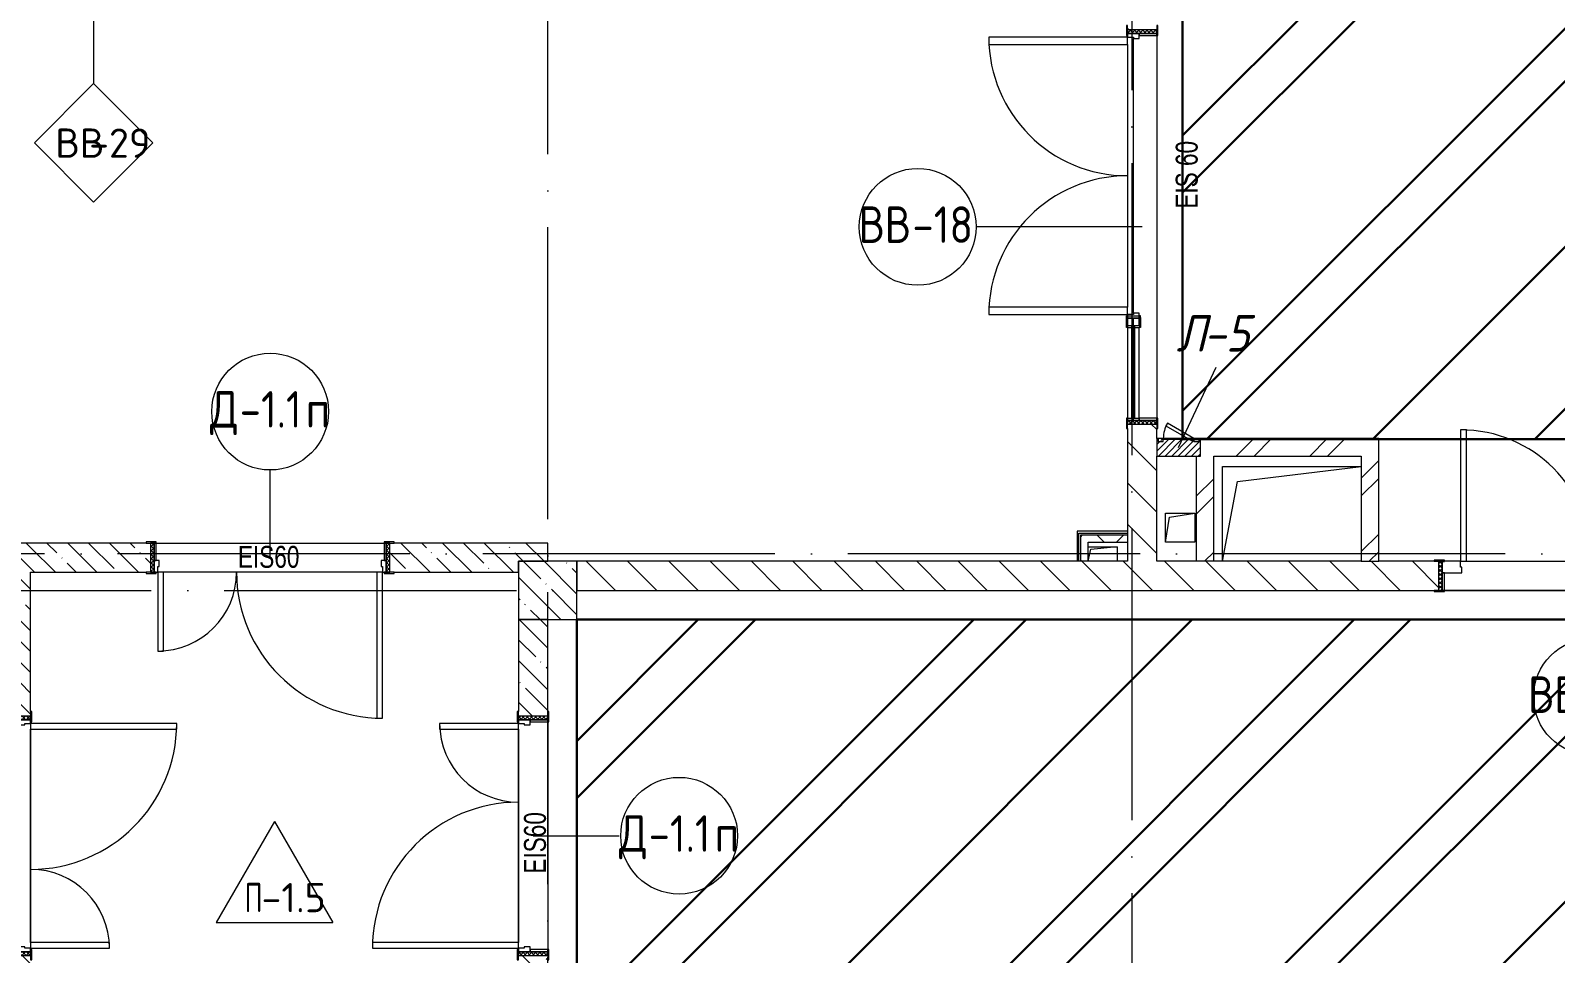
# Model space of a CAD drawing. Header units: millimetres. Extents: x -68946 to 690821, y -552984 to 293768.
# Drawn here: x 129412 to 139853, y -225267 to -218946 of the extents above; entities that cross this region are included whole.
import ezdxf

# ---------------------------------------------------------------- set-up
doc = ezdxf.new("R2010")
doc.units = ezdxf.units.MM
doc.linetypes.add('ADSK_Линия сетки', pattern=[2500, 2000, -250, 0, -250])
for name, color, linetype, lineweight in [('1.2) Стяжка 6 вып.', 30, 'Continuous', 30), ('1.3) Звуко-изол           6 вып.', 90, 'Continuous', 30), ('1.4) Стяжка 6 вып.', 30, 'Continuous', 30), ('A-DETL-GENF-OTLN', 250, 'Continuous', 5), ('A-DOOR-____-IDEN', 250, 'Continuous', 9), ('A-DOOR-____-MCUT', 250, 'Continuous', 5), ('A-DOOR-____-OTLN', 250, 'Continuous', 5), ('A-DOOR-FRAM-MCUT', 250, 'Continuous', 5), ('A-DOOR-FRAM-OTLN', 250, 'Continuous', 5), ('A-DOOR-GLAZ-MCUT', 250, 'Continuous', 5), ('A-FLOR-____-IDEN', 250, 'Continuous', 9), ('A-FLOR-____-OTLN', 250, 'Continuous', 9), ('A-GENM-____-MCUT', 250, 'Continuous', 25), ('A-GENM-____-OTLN', 250, 'Continuous', 9), ('A-GLAZ-____-OTLN', 250, 'Continuous', 5), ('A-WALL-____-IDEN', 250, 'Continuous', 9), ('A-WALL-____-MCUT', 250, 'Continuous', 13), ('A-WALL-____-PATT', 250, 'Continuous', 13), ('A-WALL-FNSH-MCUT', 250, 'Continuous', 13), ('I-WALL-____-OTLN', 250, 'Continuous', 9), ('S-COLS-____-MCUT', 250, 'Continuous', 25), ('S-COLS-____-OTLN', 250, 'Continuous', 9), ('S-GRID-____-OTLN', 250, 'Continuous', 9)]:
    doc.layers.add(name, color=color, linetype=linetype, lineweight=lineweight)
doc.styles.add('Arial Narrow', font='ARIALN.TTF', dxfattribs={"width": 0.9, "height": 150})
doc.styles.add('GOST Common_1', font='', dxfattribs={"width": 0.9, "height": 250})
doc.styles.add('ISOCPEUR_2', font='isocpeur.ttf', dxfattribs={"height": 160})
doc.styles.add('ISOCPEUR_I', font='isocpeui.ttf', dxfattribs={"width": 0.9, "height": 12.5})
doc.styles.get('GOST Common_1').set_extended_font_data('GOST Common')
pattern_1 = [(135, (28052.9, -258555.93), (-141.42136, -141.42136), [])]
pattern_2 = [(45, (28052.9, -258555.93), (-251.4472, 251.4472), []), (45, (28052.9, -258174.93), (-251.4472, 251.4472), [])]
pattern_3 = [(135, (1481.41, 164.685), (-14.14214, -14.14214), []), (225, (1481.41, 164.685), (14.14214, -14.14214), [])]
pattern_4 = [(45, (-641.384, 164.685), (-14.1421, 14.1421), []), (135, (-641.384, 164.685), (-14.1421, -14.1421), [])]
pattern_5 = [(135, (28052.9, -258555.93), (-142.5612, -142.5612), []), (135, (28195.47, -258555.93), (-142.5612, -142.5612), [252.016, -50.403, 3.353, -47.05])]
pattern_6 = [(45, (28052.9, -258555.93), (-141.42136, 141.42136), []), (135, (28052.9, -258555.93), (-141.42136, -141.42136), [])]

# ---------------------------------------------------------------- blocks, each defined once
blk = doc.blocks.new('Дверь_СКБ_2Ст_Внутренняя1 - Н_ВВ-5_2100x2600h_Фрамуга сверху-42108726-АР1_Маркировочный план 3 этажа секция 2_3')
at = {"layer": 'A-DOOR-____-OTLN'}
h = blk.add_hatch(dxfattribs=at)
h.set_pattern_fill('FP_5', color=256, style=0, pattern_type=2)
h.set_pattern_definition([(135, (1251.41, 164.685), (-14.1421, -14.1421), []), (225, (1251.41, 164.685), (14.1421, -14.1421), [])])
h.paths.add_polyline_path([(1037.5, -100), (1062.5, -100), (1062.5, 100), (1037.5, 100), (1037.5, 20)])
at = {"layer": 'A-DOOR-FRAM-OTLN'}
h = blk.add_hatch(dxfattribs=at)
h.set_pattern_fill('FP_6', color=256, style=0, pattern_type=2)
h.set_pattern_definition([(45, (-871.384, 164.685), (-14.1421, 14.1421), []), (135, (-871.384, 164.685), (-14.1421, -14.1421), [])])
h.paths.add_polyline_path([(-1037.5, -100), (-1012.5, -99.2), (-1012.5, 100), (-1037.5, 100), (-1037.5, -27.8)])
at = {"layer": 'A-DOOR-____-MCUT'}
for p, q in [((-887.5, 1000), (-887.5, 100)), ((-847.5, 1000), (-887.5, 1000)), ((-847.5, 100), (-847.5, 1000)), ((912.5, 1000), (872.5, 1000)), ((872.5, 1000), (872.5, 100)), ((912.5, 100), (912.5, 1000)), ((-887.5, 100), (-847.5, 100)), ((872.5, 100), (912.5, 100))]:
    blk.add_line(p, q, dxfattribs=at)
at = {"layer": 'A-DOOR-____-OTLN'}
for centre, start, end in [((-887.5, 100), 0, 90), ((912.5, 100), 90, 180)]:
    blk.add_arc(centre, 900, start, end, dxfattribs=at)
at = {"layer": 'A-DOOR-FRAM-MCUT'}
for p, q in [((-997.5, 108), (-1067.5, 108)), ((-1067.5, 108), (-1067.5, 100)), ((-997.5, 100), (-997.5, 108)), ((1092.5, 108), (1022.5, 108)), ((1022.5, 108), (1022.5, 100)), ((1092.5, 100), (1092.5, 108)), ((-1067.5, 100), (-997.5, 100)), ((-1012.5, 100), (-1037.5, 100)), ((-1037.5, 100), (-1037.5, -100)), ((-887.5, 100), (-1012.5, 100)), ((-1012.5, 100), (-1012.5, 20)), ((-1012.5, -100), (-1012.5, 100)), ((-997.5, 100), (-1012.5, 100)), ((-1012.5, 100), (-1012.5, 99)), ((-1012.5, 99), (-997.5, 99)), ((-1012.5, 20), (-877.5, 20)), ((-997.5, 20), (-1012.5, 20)), ((-1012.5, 20), (-1012.5, -100)), ((-997.5, 99), (-997.5, 100)), ((-997.5, -100), (-997.5, 20)), ((-887.5, 60), (-887.5, 100)), ((-877.5, 60), (-887.5, 60)), ((-877.5, 20), (-877.5, 60)), ((912.5, 60), (902.5, 60)), ((902.5, 60), (902.5, 20)), ((902.5, 20), (1037.5, 20)), ((912.5, 100), (912.5, 60)), ((1037.5, 100), (912.5, 100)), ((1037.5, 100), (1022.5, 100)), ((1022.5, 100), (1022.5, 99)), ((1022.5, 100), (1092.5, 100)), ((1022.5, 99), (1037.5, 99)), ((1037.5, 20), (1022.5, 20)), ((1022.5, 20), (1022.5, -100)), ((1037.5, 20), (1037.5, 100)), ((1062.5, 100), (1037.5, 100)), ((1037.5, 100), (1037.5, -100)), ((1037.5, 99), (1037.5, 100)), ((1037.5, -100), (1037.5, 20)), ((1062.5, -100), (1062.5, 100)), ((-997.5, -100), (-1067.5, -100)), ((-1067.5, -100), (-1067.5, -108)), ((-1037.5, -100), (-1012.5, -100)), ((-1012.5, -100), (-997.5, -100)), ((-997.5, -108), (-997.5, -100)), ((1022.5, -100), (1037.5, -100)), ((1092.5, -100), (1022.5, -100)), ((1022.5, -100), (1022.5, -108)), ((1037.5, -100), (1062.5, -100)), ((1092.5, -108), (1092.5, -100)), ((-1067.5, -108), (-997.5, -108)), ((1022.5, -108), (1092.5, -108))]:
    blk.add_line(p, q, dxfattribs=at)
blk = doc.blocks.new('Дверь_СКБ_2Ст_Внутренняя1 - Н_Д-1_1п_1640x2100h_ЛК-42630921-АР1_Маркировочный план 3 этажа секция 2_3')
at = {"layer": 'A-DOOR-____-OTLN'}
h = blk.add_hatch(dxfattribs=at)
h.set_pattern_fill('FP_46', color=256, style=0, pattern_type=2)
h.set_pattern_definition(pattern_3)
h.paths.add_polyline_path([(832.5, 100), (807.5, 100), (807.5, -100), (832.5, -100), (832.5, 30.7)])
at = {"layer": 'A-DOOR-FRAM-OTLN'}
h = blk.add_hatch(dxfattribs=at)
h.set_pattern_fill('FP_47', color=256, style=0, pattern_type=2)
h.set_pattern_definition(pattern_4)
h.paths.add_polyline_path([(-782.5, -100), (-782.5, 100), (-807.5, 100), (-807.5, -100)])
at = {"layer": 'A-DOOR-____-MCUT'}
for p, q in [((-757.5, 1100), (-757.5, 100)), ((-717.5, 1100), (-757.5, 1100)), ((-717.5, 100), (-717.5, 1100)), ((782.5, 640), (742.5, 640)), ((742.5, 640), (742.5, 100)), ((782.5, 100), (782.5, 640)), ((-757.5, 100), (-717.5, 100)), ((742.5, 100), (782.5, 100))]:
    blk.add_line(p, q, dxfattribs=at)
at = {"layer": 'A-DOOR-____-OTLN'}
for centre, radius, start, end in [((-757.5, 100), 1000, 0, 90), ((782.5, 100), 540, 90, 180)]:
    blk.add_arc(centre, radius, start, end, dxfattribs=at)
at = {"layer": 'A-DOOR-FRAM-MCUT'}
for p, q in [((-767.5, 108), (-837.5, 108)), ((-837.5, 108), (-837.5, 100)), ((-767.5, 100), (-767.5, 108)), ((862.5, 108), (792.5, 108)), ((792.5, 108), (792.5, 100)), ((862.5, 100), (862.5, 108)), ((-837.5, 100), (-767.5, 100)), ((-782.5, 100), (-807.5, 100)), ((-807.5, 100), (-807.5, -100)), ((-757.5, 100), (-782.5, 100)), ((-782.5, 100), (-782.5, 20)), ((-782.5, -100), (-782.5, 100)), ((-767.5, 100), (-782.5, 100)), ((-782.5, 100), (-782.5, 99)), ((-782.5, 99), (-767.5, 99)), ((-782.5, 20), (-747.5, 20)), ((-767.5, 20), (-782.5, 20)), ((-782.5, 20), (-782.5, -100)), ((-767.5, 99), (-767.5, 100)), ((-767.5, -100), (-767.5, 20)), ((-757.5, 60), (-757.5, 100)), ((-747.5, 60), (-757.5, 60)), ((-747.5, 20), (-747.5, 60)), ((782.5, 60), (772.5, 60)), ((772.5, 60), (772.5, 20)), ((772.5, 20), (807.5, 20)), ((782.5, 100), (782.5, 60)), ((807.5, 100), (782.5, 100)), ((807.5, 100), (792.5, 100)), ((792.5, 100), (792.5, 99)), ((792.5, 100), (862.5, 100)), ((792.5, 99), (807.5, 99)), ((807.5, 20), (792.5, 20)), ((792.5, 20), (792.5, -100)), ((807.5, 20), (807.5, 100)), ((832.5, 100), (807.5, 100)), ((807.5, 100), (807.5, -100)), ((807.5, 99), (807.5, 100)), ((807.5, -100), (807.5, 20)), ((832.5, -100), (832.5, 100)), ((-767.5, -100), (-837.5, -100)), ((-837.5, -100), (-837.5, -108)), ((-807.5, -100), (-782.5, -100)), ((-782.5, -100), (-767.5, -100)), ((-767.5, -108), (-767.5, -100)), ((792.5, -100), (807.5, -100)), ((862.5, -100), (792.5, -100)), ((792.5, -100), (792.5, -108)), ((807.5, -100), (832.5, -100)), ((862.5, -108), (862.5, -100)), ((-837.5, -108), (-767.5, -108)), ((792.5, -108), (862.5, -108))]:
    blk.add_line(p, q, dxfattribs=at)
blk = doc.blocks.new('Дверь_СКБ_2Ст_Внутренняя1 - Н_Д-1_1п_1640x2100h_ЛК-V85-АР1_Маркировочный план 3 этажа секция 2_3')
at = {"layer": 'A-DOOR-____-OTLN'}
h = blk.add_hatch(dxfattribs=at)
h.set_pattern_fill('FP_46', color=256, style=0, pattern_type=2)
h.set_pattern_definition(pattern_3)
h.paths.add_polyline_path([(807.5, -100), (832.5, -100), (832.5, 100), (807.5, 100)])
at = {"layer": 'A-DOOR-FRAM-OTLN'}
h = blk.add_hatch(dxfattribs=at)
h.set_pattern_fill('FP_47', color=256, style=0, pattern_type=2)
h.set_pattern_definition(pattern_4)
h.paths.add_polyline_path([(-807.5, -100), (-782.5, -100), (-782.5, 100), (-807.5, 100)])
at = {"layer": 'A-DOOR-____-MCUT'}
for p, q in [((-757.5, 1100), (-757.5, 100)), ((-717.5, 1100), (-757.5, 1100)), ((-717.5, 100), (-717.5, 1100)), ((782.5, 640), (742.5, 640)), ((742.5, 640), (742.5, 100)), ((782.5, 100), (782.5, 640)), ((-757.5, 100), (-717.5, 100)), ((742.5, 100), (782.5, 100))]:
    blk.add_line(p, q, dxfattribs=at)
at = {"layer": 'A-DOOR-____-OTLN'}
for centre, radius, start, end in [((-757.5, 100), 1000, 0, 90), ((782.5, 100), 540, 90, 180)]:
    blk.add_arc(centre, radius, start, end, dxfattribs=at)
at = {"layer": 'A-DOOR-FRAM-MCUT'}
for p, q in [((-767.5, 108), (-837.5, 108)), ((-837.5, 108), (-837.5, 100)), ((-767.5, 100), (-767.5, 108)), ((862.5, 108), (792.5, 108)), ((792.5, 108), (792.5, 100)), ((862.5, 100), (862.5, 108)), ((-837.5, 100), (-767.5, 100)), ((-782.5, 100), (-807.5, 100)), ((-807.5, 100), (-807.5, -100)), ((-757.5, 100), (-782.5, 100)), ((-782.5, 100), (-782.5, 20)), ((-782.5, -100), (-782.5, 100)), ((-767.5, 100), (-782.5, 100)), ((-782.5, 100), (-782.5, 99)), ((-782.5, 99), (-767.5, 99)), ((-782.5, 20), (-747.5, 20)), ((-767.5, 20), (-782.5, 20)), ((-782.5, 20), (-782.5, -100)), ((-767.5, 99), (-767.5, 100)), ((-767.5, -100), (-767.5, 20)), ((-757.5, 60), (-757.5, 100)), ((-747.5, 60), (-757.5, 60)), ((-747.5, 20), (-747.5, 60)), ((782.5, 60), (772.5, 60)), ((772.5, 60), (772.5, 20)), ((772.5, 20), (807.5, 20)), ((782.5, 100), (782.5, 60)), ((807.5, 100), (782.5, 100)), ((807.5, 100), (792.5, 100)), ((792.5, 100), (792.5, 99)), ((792.5, 100), (862.5, 100)), ((792.5, 99), (807.5, 99)), ((807.5, 20), (792.5, 20)), ((792.5, 20), (792.5, -100)), ((807.5, 20), (807.5, 100)), ((832.5, 100), (807.5, 100)), ((807.5, 100), (807.5, -100)), ((807.5, 99), (807.5, 100)), ((807.5, -100), (807.5, 20)), ((832.5, -100), (832.5, 100)), ((-767.5, -100), (-837.5, -100)), ((-837.5, -100), (-837.5, -108)), ((-807.5, -100), (-782.5, -100)), ((-782.5, -100), (-767.5, -100)), ((-767.5, -108), (-767.5, -100)), ((792.5, -100), (807.5, -100)), ((862.5, -100), (792.5, -100)), ((792.5, -100), (792.5, -108)), ((807.5, -100), (832.5, -100)), ((862.5, -108), (862.5, -100)), ((-837.5, -108), (-767.5, -108)), ((792.5, -108), (862.5, -108))]:
    blk.add_line(p, q, dxfattribs=at)
blk = doc.blocks.new('_Wn_-As_OpeningMEP_floor__Rectangular - _Wn_-As_OpeningMEP_floor__Rectangular-32466825-АР1_Маркировочный план 3 этажа секция 2_3')
at = {"layer": 'A-DETL-GENF-OTLN', "lineweight": 5}
for p, q in [((-100, -50), (-73, 123)), ((-73, 123), (100, 150))]:
    blk.add_line(p, q, dxfattribs=at)
blk = doc.blocks.new('_Wn_-As_OpeningMEP_floor__Rectangular - _Wn_-As_OpeningMEP_floor__Rectangular-35316824-АР1_Маркировочный план 3 этажа секция 2_3')
at = {"layer": 'A-DETL-GENF-OTLN', "lineweight": 5}
for p, q in [((-100, 0), (-82, 82)), ((-82, 82), (100, 100))]:
    blk.add_line(p, q, dxfattribs=at)
blk = doc.blocks.new('Дверь_СКБ_2Ст_Фрамуга2 - Н_ВВ-18_2700x2600h_Учебные помещения_Фрамуга справа 60 мин_-42055389-АР1_Маркировочный план 3 этажа секция 2_3')
at = {"layer": 'A-DOOR-____-OTLN'}
h = blk.add_hatch(dxfattribs=at)
h.set_pattern_fill('FP_140', color=256, style=0, pattern_type=2)
h.set_pattern_definition([(135, (951.411, 164.685), (-14.1421, -14.1421), []), (225, (951.411, 164.685), (14.1421, -14.1421), [])])
h.paths.add_polyline_path([(1337.5, -95.3), (1337.5, -100), (1362.5, -100), (1362.5, 100), (1337.5, 100), (1337.5, -21.7)])
at = {"layer": 'A-DOOR-FRAM-OTLN'}
h = blk.add_hatch(dxfattribs=at)
h.set_pattern_fill('FP_141', color=256, style=0, pattern_type=2)
h.set_pattern_definition([(45, (-1171.384, 164.685), (-14.1421, 14.1421), []), (135, (-1171.384, 164.685), (-14.1421, -14.1421), [])])
h.paths.add_polyline_path([(-1337.5, 100), (-1337.5, -100), (-1312.5, -100), (-1312.5, 100)])
at = {"layer": 'A-DOOR-____-MCUT'}
for p, q in [((-587.5, 1050), (-587.5, 100)), ((-537.5, 1050), (-587.5, 1050)), ((-537.5, 100), (-537.5, 1050)), ((1312.5, 1050), (1262.5, 1050)), ((1262.5, 1050), (1262.5, 100)), ((1312.5, 100), (1312.5, 1050)), ((-587.5, 100), (-537.5, 100)), ((1262.5, 100), (1312.5, 100))]:
    blk.add_line(p, q, dxfattribs=at)
at = {"layer": 'A-DOOR-____-OTLN'}
for centre, start, end in [((-587.5, 100), 0, 90), ((1312.5, 100), 90, 180)]:
    blk.add_arc(centre, 950, start, end, dxfattribs=at)
at = {"layer": 'A-DOOR-FRAM-MCUT'}
for p, q in [((-1297.5, 108), (-1367.5, 108)), ((-1367.5, 108), (-1367.5, 100)), ((-1297.5, 100), (-1297.5, 108)), ((-677.5, 100), (-677.5, 108)), ((-677.5, 108), (-607.5, 108)), ((-667.5, 108), (-597.5, 108)), ((-667.5, 100), (-667.5, 108)), ((-607.5, 108), (-607.5, 100)), ((-597.5, 108), (-597.5, 100)), ((1392.5, 108), (1322.5, 108)), ((1322.5, 108), (1322.5, 100)), ((1392.5, 100), (1392.5, 108)), ((-1367.5, 100), (-1297.5, 100)), ((-1312.5, 100), (-1337.5, 100)), ((-1337.5, 100), (-1337.5, -100)), ((-1312.5, 100), (-1312.5, 20)), ((-677.5, 100), (-1312.5, 100)), ((-1312.5, -100), (-1312.5, 100)), ((-1312.5, 20), (-677.5, 20)), ((-1297.5, 20), (-1312.5, 20)), ((-1312.5, 20), (-1312.5, -100)), ((-1297.5, 100), (-1297.5, 20)), ((-1297.5, -100), (-1297.5, 20)), ((-677.5, 100), (-677.5, 20)), ((-677.5, 12), (-677.5, 20)), ((-607.5, 12), (-677.5, 12)), ((-667.5, 20), (-667.5, 12)), ((-667.5, 12), (-597.5, 12)), ((-662.5, 100), (-612.5, 100)), ((-662.5, 100), (-662.5, 20)), ((-662.5, 20), (-612.5, 20)), ((-612.5, 20), (-612.5, 100)), ((-587.5, 100), (-612.5, 100)), ((-612.5, 100), (-612.5, 20)), ((-612.5, 20), (-577.5, 20)), ((-607.5, 20), (-607.5, 12)), ((-597.5, 100), (-597.5, 20)), ((-597.5, 12), (-597.5, 20)), ((-587.5, 60), (-587.5, 100)), ((-577.5, 60), (-587.5, 60)), ((-577.5, 20), (-577.5, 60)), ((1312.5, 60), (1302.5, 60)), ((1302.5, 60), (1302.5, 20)), ((1302.5, 20), (1337.5, 20)), ((1312.5, 100), (1312.5, 60)), ((1337.5, 100), (1312.5, 100)), ((1322.5, 100), (1392.5, 100)), ((1337.5, 20), (1322.5, 20)), ((1322.5, 20), (1322.5, -100)), ((1337.5, 20), (1337.5, 100)), ((1362.5, 100), (1337.5, 100)), ((1337.5, 100), (1337.5, -100)), ((1337.5, -100), (1337.5, 20)), ((1362.5, -100), (1362.5, 100)), ((-1297.5, -100), (-1367.5, -100)), ((-1367.5, -100), (-1367.5, -108)), ((-1337.5, -100), (-1312.5, -100)), ((-1312.5, -100), (-1297.5, -100)), ((-1297.5, -108), (-1297.5, -100)), ((1322.5, -100), (1337.5, -100)), ((1392.5, -100), (1322.5, -100)), ((1322.5, -100), (1322.5, -108)), ((1337.5, -100), (1362.5, -100)), ((1392.5, -108), (1392.5, -100)), ((-1367.5, -108), (-1297.5, -108)), ((1322.5, -108), (1392.5, -108))]:
    blk.add_line(p, q, dxfattribs=at)
at = {"layer": 'A-DOOR-GLAZ-MCUT'}
for p, q in [((-1297.5, 70), (-662.5, 70)), ((-1297.5, 50), (-662.5, 50))]:
    blk.add_line(p, q, dxfattribs=at)
blk = doc.blocks.new('_Wn_-As_OpeningMEP_floor__Rectangular - _Wn_-As_OpeningMEP_floor__Rectangular-32466821-АР1_Маркировочный план 3 этажа секция 2_3')
at = {"layer": 'A-DETL-GENF-OTLN', "lineweight": 5}
for p, q in [((-372, 272), (475, 375)), ((-475, -275), (-372, 272))]:
    blk.add_line(p, q, dxfattribs=at)
blk = doc.blocks.new('АР_Люк - ЛРС_ВК_300х400_внутренний_RAL 9003-42752860-АР1_Маркировочный план 3 этажа секция 2_3')
at = {"layer": 'A-DOOR-____-OTLN'}
h = blk.add_hatch(dxfattribs=at)
h.set_pattern_fill('FP_144', color=256, style=0, pattern_type=2)
h.set_pattern_definition([(45, (125, 0), (-22.6274, 22.6274), [])])
h.paths.add_polyline_path([(245, -60), (275, -60), (275, 60), (265, 60), (265, 40), (230, 40), (230, 60), (220, 43), (190, 60), (20, 60), (20, 57), (-15, 57), (-15, 60), (-25, 60), (-25, -60), (230, -60)])
h.paths.add_polyline_path([(-15, 40), (-15, 56), (20, 40)])
at = {"layer": 'A-DETL-GENF-OTLN', "lineweight": 5}
for p, q in [((275, 60), (-25, 60)), ((-25, 60), (-25, -60)), ((275, -60), (275, 60)), ((-25, -60), (275, -60))]:
    blk.add_line(p, q, dxfattribs=at)
at = {"layer": 'A-DOOR-____-MCUT', "lineweight": 5}
for p, q in [((48, 165), (38, 148)), ((38, 148), (220, 43)), ((230, 60), (48, 165)), ((20, 60), (-15, 60)), ((-15, 60), (-15, 40)), ((-15, 40), (20, 40)), ((20, 40), (20, 60)), ((220, 43), (230, 60)), ((265, 60), (230, 60)), ((230, 60), (230, 40)), ((230, 40), (265, 40)), ((265, 40), (265, 60))]:
    blk.add_line(p, q, dxfattribs=at)
blk.add_arc((230, 60), 210, 150, 180, dxfattribs=at)
at = {"layer": 'A-DOOR-____-OTLN'}
blk.add_line((230, 60), (48, 165), dxfattribs=at)
blk = doc.blocks.new('ASML_АР_Отделка Люка - ВО Отделка люков_Грунтовка 0_Шпатлевка 0_Окраска 0_0-42467640-АР1_Маркировочный план 3 этажа секция 2_3')
at = {"layer": 'A-GENM-____-MCUT', "lineweight": 5}
for p, q in [((-140, 3), (-150, 3)), ((-150, 3), (-150, 0)), ((65, 3), (-105, 3)), ((150, 3), (140, 3)), ((150, 0), (150, 3)), ((-150, 0), (-140, 0)), ((-105, 0), (70, 0)), ((103, 0), (105, 0)), ((140, 0), (150, 0))]:
    blk.add_line(p, q, dxfattribs=at)
blk = doc.blocks.new('AAR_СКБ_Марка_Перекрытия - Марка пола-17325028-АР1_Маркировочный план 3 этажа секция 2_3')
at = {"layer": 'A-FLOR-____-IDEN'}
for p, q in [((0, 6.93), (-4, 0)), ((0, 6.93), (4, 0)), ((-4, 0), (4, 0))]:
    blk.add_line(p, q, dxfattribs=at)
blk = doc.blocks.new('ADSK_Марка_Дверь - Типоразмер_ADSK_Марка-30565456-АР1_Маркировочный план 3 этажа секция 2_3')
at = {"layer": 'A-DOOR-____-IDEN'}
blk.add_circle((0, 0), 4, dxfattribs=at)
blk = doc.blocks.new('ADSK_Марка_Стена - Типоразмер_ADSK_Марка-30564887-АР1_Маркировочный план 3 этажа секция 2_3')
at = {"layer": 'A-WALL-____-IDEN'}
for p, q in [((-0.16, 4.37), (-4.21, 0.31)), ((3.9, 0.31), (-0.16, 4.37)), ((-4.21, 0.31), (-0.16, -3.74)), ((-0.16, -3.74), (3.9, 0.31))]:
    blk.add_line(p, q, dxfattribs=at)

msp = doc.modelspace()

# ---------------------------------------------------------------- hatches: boundary and pattern name
at = {"layer": '1.2) Стяжка 6 вып.', "lineweight": 30}
h = msp.add_hatch(dxfattribs=at)
h.set_pattern_fill('ANSI31', color=256, scale=333)
h.paths.add_polyline_path([(160399.3995, -209715.6318), (160399.3995, -206236.2352), (157541.3288, -206236.2352), (157541.3288, -209715.6318), (146636.9124, -209715.6318), (146636.9124, -209654.7506), (137299.4799, -209654.7506), (137299.4799, -221743.9286), (146636.9124, -221743.9286), (146636.9124, -213063.0808), (164378.786, -213063.0808), (164378.786, -209715.6318)])
h = msp.add_hatch(dxfattribs=at)
h.set_pattern_fill('ANSI31', color=256, scale=333)
h.paths.add_polyline_path([(141452.9057, -239130.9286), (133152.9057, -239130.9286), (133152.9057, -222980.9286), (141452.9057, -222980.9286)])
at = {"layer": '1.3) Звуко-изол           6 вып.', "lineweight": 30}
h = msp.add_hatch(dxfattribs=at)
h.set_pattern_fill('ANSI31', color=256, scale=500)
h.paths.add_polyline_path([(160399.3995, -209715.6318), (160399.3995, -206236.2352), (157541.3288, -206236.2352), (157541.3288, -209715.6318), (146636.9124, -209715.6318), (146636.9124, -209654.7506), (137299.4799, -209654.7506), (137299.4799, -221743.9286), (146636.9124, -221743.9286), (146636.9124, -213063.0808), (164378.786, -213063.0808), (164378.786, -209715.6318)])
h = msp.add_hatch(dxfattribs=at)
h.set_pattern_fill('ANSI31', color=256, scale=500)
h.paths.add_polyline_path([(141452.9057, -239130.9286), (133152.9057, -239130.9286), (133152.9057, -222980.9286), (141452.9057, -222980.9286)])
at = {"layer": '1.4) Стяжка 6 вып.', "lineweight": 30}
h = msp.add_hatch(dxfattribs=at)
h.set_pattern_fill('ANSI32', color=256, scale=333)
h.paths.add_polyline_path([(160399.3995, -209715.6318), (160399.3995, -206236.2352), (157541.3288, -206236.2352), (157541.3288, -209715.6318), (146636.9124, -209715.6318), (146636.9124, -209654.7506), (137299.4799, -209654.7506), (137299.4799, -221743.9286), (146636.9124, -221743.9286), (146636.9124, -213063.0808), (164378.786, -213063.0808), (164378.786, -209715.6318)])
h = msp.add_hatch(dxfattribs=at)
h.set_pattern_fill('ANSI32', color=256, scale=333)
h.paths.add_polyline_path([(141452.9057, -239130.9286), (133152.9057, -239130.9286), (133152.9057, -222980.9286), (141452.9057, -222980.9286)])
at = {"layer": 'A-WALL-____-PATT', "lineweight": 15}
h = msp.add_hatch(dxfattribs=at)
h.set_pattern_fill('FP_1', color=256, style=0, pattern_type=2)
h.set_pattern_definition(pattern_1)
h.paths.add_polyline_path([(137122.9066, -222580.9286), (137122.9066, -221640.9286), (136922.9066, -221640.9286), (136922.9066, -222580.9286), (137072.9516, -222580.9286)])
h.paths.add_polyline_path([(137122.9066, -218940.9286), (137122.9066, -218780.9286), (136922.9066, -218780.9286), (136922.9066, -218940.9286), (137032.1654, -218940.9286)])
h = msp.add_hatch(dxfattribs=at)
h.set_pattern_fill('FP_2', color=256, style=0, pattern_type=2)
h.set_pattern_definition(pattern_2)
h.paths.add_polyline_path([(138592.3301, -221860.9286), (138642.9063, -221860.9286), (138642.9063, -221740.9286), (137422.9516, -221740.9286), (137422.9516, -221860.9286), (138522.9063, -221860.9286)])
h = msp.add_hatch(dxfattribs=at)
h.set_pattern_fill('FP_2', color=256, style=0, pattern_type=2)
h.set_pattern_definition(pattern_2)
h.paths.add_polyline_path([(137392.9066, -222580.9286), (137512.9066, -222580.9286), (137512.9066, -221860.9286), (137392.9066, -221860.9286), (137392.9066, -222555.9951)])
h = msp.add_hatch(dxfattribs=at)
h.set_pattern_fill('FP_2', color=256, style=0, pattern_type=2)
h.set_pattern_definition(pattern_2)
h.paths.add_polyline_path([(138642.9063, -222580.9286), (138642.9063, -221860.9286), (138522.9063, -221860.9286), (138522.9063, -222580.9286)])
h = msp.add_hatch(dxfattribs=at)
h.set_pattern_fill('FP_19', color=256, style=0, pattern_type=2)
h.set_pattern_definition(pattern_5)
h.paths.add_polyline_path([(129412.8162, -232330.8689), (129412.9057, -232330.8689), (129412.9057, -225280.9608), (129212.9057, -225280.9608), (129212.9057, -232330.8689), (129412.7566, -232330.8689)])
h.paths.add_polyline_path([(129257.8747, -223640.9608), (129412.9057, -223640.9608), (129412.9057, -222455.9292), (129212.9057, -222455.9292), (129212.9057, -223640.9608)])
h = msp.add_hatch(dxfattribs=at)
h.set_pattern_fill('FP_19', color=256, style=0, pattern_type=2)
h.set_pattern_definition(pattern_5)
h.paths.add_polyline_path([(131902.9063, -222655.9292), (132752.9057, -222655.9292), (132752.9057, -222580.9286), (132952.9063, -222580.9286), (132952.9063, -222455.9292), (131872.9063, -222455.9292), (131872.9063, -222655.9292)])
h.paths.add_polyline_path([(130202.9063, -222655.9292), (130232.9063, -222655.9292), (130232.9063, -222455.9292), (129412.9057, -222455.9292), (129412.9057, -222655.9292), (129586.6059, -222655.9292)])
h = msp.add_hatch(dxfattribs=at)
h.set_pattern_fill('FP_52', color=256, style=0, pattern_type=2)
h.set_pattern_definition(pattern_6)
h.paths.add_polyline_path([(136652.9063, -222580.9286), (136652.9063, -222400.9286), (136602.9063, -222400.9286), (136602.9063, -222580.9286)])
h = msp.add_hatch(dxfattribs=at)
h.set_pattern_fill('FP_52', color=256, style=0, pattern_type=2)
h.set_pattern_definition(pattern_6)
h.paths.add_polyline_path([(136652.9063, -222450.9286), (136922.9066, -222450.9286), (136922.9066, -222400.9286), (136652.9063, -222400.9286)])
h = msp.add_hatch(dxfattribs=at)
h.set_pattern_fill('FP_1', color=256, style=0, pattern_type=2)
h.set_pattern_definition(pattern_1)
h.paths.add_polyline_path([(133152.8838, -222780.9286), (138877.9057, -222780.9286), (138877.9057, -222580.9286), (133152.8838, -222580.9286), (133152.8838, -222675.0152)])
h = msp.add_hatch(dxfattribs=at)
h.set_pattern_fill('FP_1', color=256, style=0, pattern_type=2)
h.set_pattern_definition(pattern_1)
h.paths.add_polyline_path([(141452.9057, -222780.9286), (141452.9057, -222580.9286), (141152.9063, -222580.9286), (141152.9063, -222780.9286), (141182.9063, -222780.9286)])
h.paths.add_polyline_path([(139047.8269, -222780.9286), (139052.9063, -222780.9286), (139052.9063, -222580.9286), (138877.9057, -222580.9286), (138877.9057, -222780.9286), (139022.9063, -222780.9286)])
h = msp.add_hatch(dxfattribs=at)
h.set_pattern_fill('FP_19', color=256, style=0, pattern_type=2)
h.set_pattern_definition(pattern_5)
h.paths.add_polyline_path([(132752.9063, -232130.8689), (132952.9063, -232130.8689), (132952.9063, -230430.9286), (132752.9063, -230430.9286), (132752.9063, -231449.0772)])
h.paths.add_polyline_path([(132752.9063, -230030.9286), (132952.9063, -230030.9286), (132952.9063, -226230.9286), (132752.9063, -226230.9286), (132752.9063, -230016.7154)])
h.paths.add_polyline_path([(132952.9063, -225830.9286), (132952.9063, -225280.9608), (132752.9063, -225280.9608), (132752.9063, -225830.9286)])
h.paths.add_polyline_path([(132752.9063, -223640.9608), (132952.9063, -223640.9608), (132952.9063, -222980.9286), (132752.9063, -222980.9286), (132752.9063, -223610.9608)])
at = {"layer": 'S-COLS-____-OTLN', "lineweight": 5}
h = msp.add_hatch(dxfattribs=at)
h.set_pattern_fill('FP_19', color=256, style=0, pattern_type=2)
h.set_pattern_definition(pattern_5)
h.paths.add_polyline_path([(133152.9057, -222980.9286), (133152.8838, -222580.9286), (132752.9057, -222580.9286), (132752.9063, -222980.9286), (132952.9063, -222980.9286)])

# ---------------------------------------------------------------- linework, layer by layer
at = {"layer": '1.2) Стяжка 6 вып.', "lineweight": 30}
for points in [[(146636.9124, -209715.6318), (146636.9124, -209654.7506), (137299.4799, -209654.7506), (137299.4799, -221743.9286), (146636.9124, -221743.9286), (146636.9124, -213063.0808), (164378.786, -213063.0808), (164378.786, -209715.6318), (160399.3995, -209715.6318), (160399.3995, -206236.2352), (157541.3288, -206236.2352), (157541.3288, -209715.6318)], [(141452.9057, -239130.9286), (133152.9057, -239130.9286), (133152.9057, -222980.9286), (141452.9057, -222980.9286)]]:
    msp.add_lwpolyline(points, close=True, dxfattribs=at)
at = {"layer": 'A-DOOR-____-IDEN'}
for p, q in [((137022.9066, -220290.9286), (135891.0193, -220290.9286)), ((137272.9516, -221800.9286), (137528.8811, -221251.0265)), ((131052.9063, -222555.9292), (131052.4489, -221955.9292)), ((132852.9063, -224460.9608), (133441.5989, -224460.9608))]:
    msp.add_line(p, q, dxfattribs=at)
at = {"layer": 'A-FLOR-____-OTLN', "lineweight": 5}
for p, q in [((136922.9066, -219040.9286), (136922.9066, -220840.9286)), ((136962.9518, -220880.9286), (136962.9518, -219000.9286)), ((136922.9066, -220915.9286), (136922.9066, -221600.9286)), ((136962.9518, -221615.9286), (136962.9518, -220915.9286)), ((137572.9063, -222580.9286), (137572.9063, -221930.9286)), ((137572.9063, -221930.9286), (138522.9063, -221930.9286)), ((137182.9516, -222450.9877), (137182.9516, -222250.9877)), ((137182.9516, -222250.9877), (137382.9516, -222250.9877)), ((137382.9516, -222250.9877), (137382.9516, -222450.9877)), ((136652.9063, -222481.0208), (136852.9063, -222481.0208)), ((136852.9063, -222481.0208), (136852.9063, -222580.9286)), ((137382.9516, -222450.9877), (137182.9516, -222450.9877)), ((131782.9063, -222655.9292), (130322.9063, -222655.9292)), ((129412.9057, -223730.9608), (129412.9057, -225190.9608)), ((129412.9057, -225190.9608), (129412.9057, -223730.9608)), ((132752.9063, -225190.9608), (132752.9063, -223730.9608)), ((132752.9063, -223730.9608), (132752.9063, -225190.9608))]:
    msp.add_line(p, q, dxfattribs=at)
at = {"layer": 'A-WALL-____-IDEN'}
msp.add_line((129844.2457, -218741.1056), (129844.2457, -219309.8556), dxfattribs=at)
at = {"layer": 'A-WALL-____-MCUT', "color": 7, "lineweight": 15}
for p, q in [((136922.9066, -221670.9286), (136922.9066, -222580.9286)), ((137122.9066, -221740.9286), (137122.9066, -221670.9286)), ((138642.9063, -221740.9286), (137422.9516, -221740.9286)), ((138642.9063, -222580.9286), (138642.9063, -221740.9286)), ((137122.9066, -222580.9286), (137122.9066, -221860.9286)), ((137122.9516, -221860.9286), (137392.9066, -221860.9286)), ((137392.9066, -221860.9286), (137392.9066, -222580.9286)), ((137512.9066, -221860.9286), (138522.9063, -221860.9286)), ((137512.9066, -222580.9286), (137512.9066, -221860.9286)), ((138522.9063, -221860.9286), (138522.9063, -222580.9286)), ((136602.9063, -222400.9286), (136922.9066, -222400.9286)), ((136602.9063, -222580.9286), (136602.9063, -222400.9286)), ((136652.9063, -222450.9286), (136922.9066, -222450.9286)), ((136652.9063, -222580.9286), (136652.9063, -222450.9286)), ((136922.9066, -222580.9286), (133152.8838, -222580.9286)), ((133152.8838, -222580.9286), (133152.8838, -222780.9286)), ((138522.9063, -222580.9286), (137122.9066, -222580.9286)), ((139022.9063, -222580.9286), (138642.9063, -222580.9286)), ((133152.8838, -222780.9286), (139022.9063, -222780.9286))]:
    msp.add_line(p, q, dxfattribs=at)
at = {"layer": 'A-WALL-____-MCUT', "lineweight": 15}
for p, q in [((137122.9066, -221743.9286), (137122.9066, -221860.9286)), ((136590.4063, -222388.4286), (136922.9066, -222388.4286)), ((136590.4063, -222580.9286), (136590.4063, -222388.4286)), ((132752.9057, -222655.9292), (132752.9057, -222580.9286)), ((132752.9057, -222580.9286), (132952.9063, -222580.9286)), ((138522.9063, -222580.9286), (138642.9063, -222580.9286)), ((132952.9063, -222980.9286), (132752.9063, -222980.9286))]:
    msp.add_line(p, q, dxfattribs=at)
at = {"layer": 'A-WALL-____-MCUT', "color": 250, "lineweight": 15}
for p, q in [((130202.9063, -222455.9292), (129332.9057, -222455.9292)), ((132952.9063, -222455.9292), (131902.9063, -222455.9292)), ((132952.9063, -222580.9286), (132952.9063, -222455.9292)), ((129412.9057, -223610.9608), (129412.9057, -222655.9292)), ((129412.9057, -222655.9292), (130202.9063, -222655.9292)), ((131902.9063, -222655.9292), (132752.9057, -222655.9292)), ((132752.9063, -222980.9286), (132752.9063, -223610.9608)), ((132952.9063, -223610.9608), (132952.9063, -222980.9286))]:
    msp.add_line(p, q, dxfattribs=at)
at = {"layer": 'A-WALL-FNSH-MCUT', "lineweight": 15}
for p, q in [((136922.9066, -222375.9286), (136577.9063, -222375.9286)), ((136577.9063, -222375.9286), (136577.9063, -222580.9286))]:
    msp.add_line(p, q, dxfattribs=at)
at = {"layer": 'I-WALL-____-OTLN', "lineweight": 15}
for p, q in [((137122.9066, -218980.9286), (137122.9066, -221600.9286)), ((130272.9063, -222455.9292), (131832.9063, -222455.9292)), ((139242.9063, -222580.9286), (140962.9063, -222580.9286)), ((141112.9063, -222780.9286), (139092.9063, -222780.9286)), ((132952.9063, -223680.9608), (132952.9063, -225240.9608))]:
    msp.add_line(p, q, dxfattribs=at)
at = {"layer": 'S-COLS-____-MCUT', "lineweight": 5}
for p, q in [((133152.9057, -222580.9286), (132952.9063, -222580.9286)), ((133152.9057, -222980.9286), (133152.9057, -222580.9286)), ((132752.9057, -222655.9292), (132752.9057, -222980.9286)), ((132952.9063, -222980.9286), (133152.9057, -222980.9286))]:
    msp.add_line(p, q, dxfattribs=at)
at = {"layer": 'S-COLS-____-OTLN', "lineweight": 5}
for p, q in [((132952.9063, -222580.9286), (132752.9057, -222580.9286)), ((132752.9057, -222580.9286), (132752.9057, -222655.9292)), ((132752.9057, -222980.9286), (132952.9063, -222980.9286))]:
    msp.add_line(p, q, dxfattribs=at)
at = {"layer": 'S-GRID-____-OTLN', "linetype": 'ADSK_Линия сетки'}
for p, q in [((132952.9057, -262294.7685), (132952.9057, -197353.9241)), ((136952.9057, -197353.9241), (136952.9057, -262294.7685)), ((184510.8783, -222530.9286), (127372.9057, -222530.9286)), ((93236.8325, -222780.9286), (181888.5828, -222780.9286))]:
    msp.add_line(p, q, dxfattribs=at)

# ---------------------------------------------------------------- block references
at = {"layer": 'A-DOOR-____-IDEN', "xscale": 99.99999999999993, "yscale": 99.99999999999993, "zscale": 99.99999999999993}
for p in [(135486.4767, -220290.9286), (131052.9063, -221555.9292), (140102.9063, -223509.8021), (133852.9063, -224460.9608)]:
    msp.add_blockref('ADSK_Марка_Дверь - Типоразмер_ADSK_Марка-30565456-АР1_Маркировочный план 3 этажа секция 2_3', p, dxfattribs=at)
at = {"layer": 'A-DOOR-____-OTLN'}
for name, p, rotation in [('Дверь_СКБ_2Ст_Фрамуга2 - Н_ВВ-18_2700x2600h_Учебные помещения_Фрамуга справа 60 мин_-42055389-АР1_Маркировочный план 3 этажа секция 2_3', (137022.9066, -220303.4286), 90), ('Дверь_СКБ_2Ст_Внутренняя1 - Н_Д-1_1п_1640x2100h_ЛК-42630921-АР1_Маркировочный план 3 этажа секция 2_3', (131065.4063, -222555.9292), 180), ('Дверь_СКБ_2Ст_Внутренняя1 - Н_Д-1_1п_1640x2100h_ЛК-42630921-АР1_Маркировочный план 3 этажа секция 2_3', (129312.9057, -224448.4608), 269.9999999999999), ('Дверь_СКБ_2Ст_Внутренняя1 - Н_Д-1_1п_1640x2100h_ЛК-V85-АР1_Маркировочный план 3 этажа секция 2_3', (132852.9063, -224473.4608), 89.9999999999999)]:
    msp.add_blockref(name, p, dxfattribs=dict(at, rotation=rotation))
for name, p in [('АР_Люк - ЛРС_ВК_300х400_внутренний_RAL 9003-42752860-АР1_Маркировочный план 3 этажа секция 2_3', (137147.9516, -221800.9286)), ('Дверь_СКБ_2Ст_Внутренняя1 - Н_ВВ-5_2100x2600h_Фрамуга сверху-42108726-АР1_Маркировочный план 3 этажа секция 2_3', (140090.4063, -222680.9286))]:
    msp.add_blockref(name, p, dxfattribs=at)
at = {"layer": 'A-FLOR-____-IDEN', "xscale": 99.99999999999993, "yscale": 99.99999999999993, "zscale": 99.99999999999993}
msp.add_blockref('AAR_СКБ_Марка_Перекрытия - Марка пола-17325028-АР1_Маркировочный план 3 этажа секция 2_3', (131082.906, -225055.9289), dxfattribs=at)
at = {"layer": 'A-GENM-____-OTLN', "lineweight": 5}
msp.add_blockref('ASML_АР_Отделка Люка - ВО Отделка люков_Грунтовка 0_Шпатлевка 0_Окраска 0_0-42467640-АР1_Маркировочный план 3 этажа секция 2_3', (137272.9516, -221743.9286), dxfattribs=at)
at = {"layer": 'A-GLAZ-____-OTLN'}
for name, p in [('_Wn_-As_OpeningMEP_floor__Rectangular - _Wn_-As_OpeningMEP_floor__Rectangular-32466821-АР1_Маркировочный план 3 этажа секция 2_3', (138047.9063, -222305.9286)), ('_Wn_-As_OpeningMEP_floor__Rectangular - _Wn_-As_OpeningMEP_floor__Rectangular-32466825-АР1_Маркировочный план 3 этажа секция 2_3', (137282.9516, -222400.9877)), ('_Wn_-As_OpeningMEP_floor__Rectangular - _Wn_-As_OpeningMEP_floor__Rectangular-35316824-АР1_Маркировочный план 3 этажа секция 2_3', (136752.9063, -222580.9747))]:
    msp.add_blockref(name, p, dxfattribs=at)
at = {"layer": 'A-WALL-____-IDEN', "xscale": 99.99999999999993, "yscale": 99.99999999999993, "zscale": 99.99999999999993}
msp.add_blockref('ADSK_Марка_Стена - Типоразмер_ADSK_Марка-30564887-АР1_Маркировочный план 3 этажа секция 2_3', (129859.8707, -219746.8225), dxfattribs=at)

# ---------------------------------------------------------------- texts
at = {"layer": 'A-DOOR-____-IDEN', "char_height": 150, "attachment_point": 1, "rotation": 90, "style": 'Arial Narrow'}
for s, insert, width in [('EIS 60', (137252.9846, -220166.3339), 577.215), ('EIS60', (132790.8502, -224720.3142), 526.708687)]:
    msp.add_mtext(s, dxfattribs=dict(at, insert=insert, width=width))
at = {"layer": 'A-DOOR-____-IDEN', "attachment_point": 1}
for s, insert, char_height, width, style in [('ВВ', (135081.0193, -220150.478), 250, 447.341625, 'GOST Common_1'), ('-18', (135450.1131, -220150.478), 250, 526.708687, 'GOST Common_1'), ('\\fISOCPEUR|b0|i1|c204|p34|;\\W.9;Л', (137258.0527, -220894.6723), 250, 223.670812, 'ISOCPEUR_I'), ('-5', (137442.5996, -220894.6723), 250, 404.0505, 'ISOCPEUR_I'), ('\\fGOST Common|b0|i0|c204|p34|;\\W.9;Д', (130641.5989, -221415.4786), 250, 245.316375, 'GOST Common_1'), ('-1.1', (130844.0052, -221415.4786), 250, 548.35425, 'GOST Common_1'), ('\\fGOST Common|b0|i0|c204|p34|;\\W.9;п', (131296.4427, -221415.4786), 250, 194.810062, 'GOST Common_1'), ('EIS60', (130831.9489, -222475.7807), 150, 526.708687, 'Arial Narrow'), ('ВВ', (139665.0489, -223369.3515), 250, 447.341625, 'GOST Common_1'), ('\\fGOST Common|b0|i0|c204|p34|;\\W.9;Д', (133441.5989, -224320.5102), 250, 245.316375, 'GOST Common_1'), ('-1.1', (133644.0052, -224320.5102), 250, 548.35425, 'GOST Common_1'), ('\\fGOST Common|b0|i0|c204|p34|;\\W.9;п', (134096.4427, -224320.5102), 250, 194.810062, 'GOST Common_1')]:
    msp.add_mtext(s, dxfattribs=dict(at, insert=insert, char_height=char_height, width=width, style=style))
at = {"layer": 'A-FLOR-____-IDEN', "char_height": 200, "attachment_point": 1, "style": 'ISOCPEUR_2'}
for s, insert, width in [('\\fISOCPEUR|b0|i0|c204|p34|;\\W.7;П', (130877.6711, -224784.5431), 140.295312), ('-1.5', (130993.4263, -224784.5431), 381.60325)]:
    msp.add_mtext(s, dxfattribs=dict(at, insert=insert, width=width))
at = {"layer": 'A-WALL-____-IDEN', "char_height": 200, "attachment_point": 1, "style": 'ISOCPEUR_2'}
for s, insert, width in [('ВВ', (129581.4898, -219617.1538), 280.590625), ('-29', (129813.0003, -219617.1538), 370.379625)]:
    msp.add_mtext(s, dxfattribs=dict(at, insert=insert, width=width))

doc.saveas('drawing.dxf')
